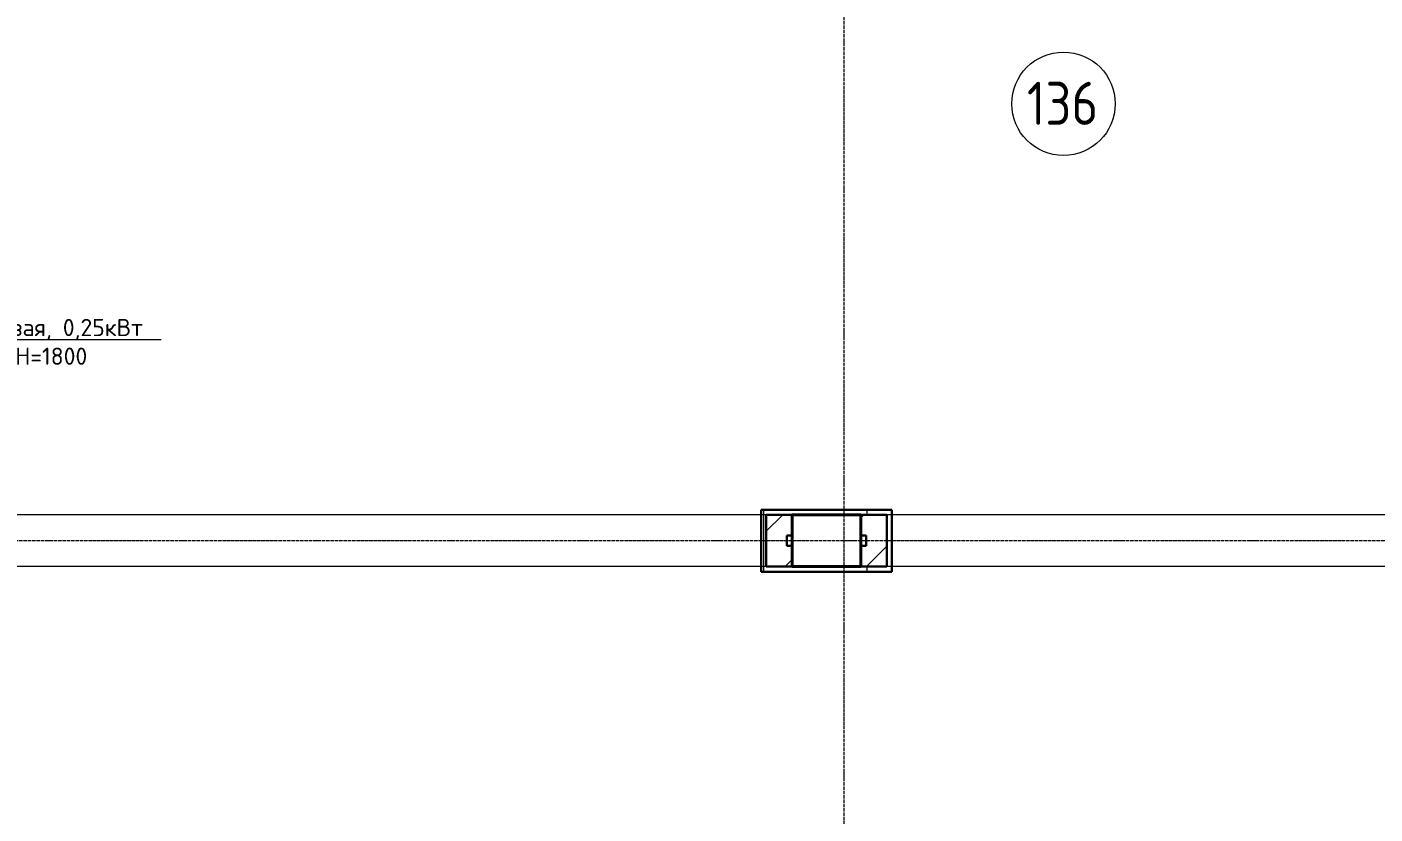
# Model space of a CAD drawing. Header units: millimetres. Extents: x -215207 to 92095, y -30385 to 123050.
# Drawn here: x -40635 to -32807, y 27423 to 31993 of the extents above; entities that cross this region are included whole.
import ezdxf
from ezdxf import colors
from ezdxf.entities.mleader import LeaderData, LeaderLine
from ezdxf.math import Vec2, Vec3

# ---------------------------------------------------------------- set-up
doc = ezdxf.new("R2010")
doc.units = ezdxf.units.MM
doc.linetypes.add('ADSK_Линия сетки', pattern=[25, 20, -2.5, 0, -2.5])
doc.linetypes.add('ADSK_Сверху', pattern=[4.5, 3, -1.5])
for name, color, linetype, lineweight in [('Марки помещений', 7, 'Continuous', 20), ('Несущие колонны', 7, 'Continuous', 20), ('Оси', 7, 'Continuous', 9), ('Сверху', 7, 'ADSK_Сверху', 9), ('Стены разрез', 7, 'Continuous', 30)]:
    doc.layers.add(name, color=color, linetype=linetype, lineweight=lineweight)
doc.layers.add('ТХ Подключения ЭОМ', color=7, linetype='Continuous', lineweight=18, true_color=0x003efa)
doc.styles.add('GOST Common_3', font='GOST_Common.ttf', dxfattribs={"width": 0.9, "height": 2.5})
doc.styles.add('TX Text.Base', font='calibril.ttf', dxfattribs={"height": 250})
pattern_1 = [(90, (-45356.5, 7950), (-600, 4e-14), [])]
pattern_2 = [(45, (-45356.5, 7949.98), (-235.7317, 235.7317), []), (45, (-45199.35, 7949.98), (-235.7317, 235.7317), [])]

# ---------------------------------------------------------------- blocks, each defined once
blk = doc.blocks.new('ADSK_КолоннаЖБ_Прямоугольная1 - 300x400-3991041-План 1 этажа смеж')
at = {"layer": 'Несущие колонны', "lineweight": 40}
for p, q in [((-200, 150), (200, 150)), ((-200, -150), (-200, 150)), ((200, 150), (200, -150)), ((200, -150), (-200, -150))]:
    blk.add_line(p, q, dxfattribs=at)
blk = doc.blocks.new('ADSK_Марка_Помещение_ОдноЗначение_Номер - Номер-462100-План 1 этажа смеж')
at = {"layer": 'Марки помещений'}
blk.add_circle((0, 0), 3, dxfattribs=at)
blk = doc.blocks.new('_Dot')
at = {"color": 0, "linetype": 'ByBlock', "lineweight": -2}
blk.add_line((-0.5, 0), (-1, 0), dxfattribs=at)
at = {"color": 0, "linetype": 'ByBlock', "const_width": 0.5}
blk.add_lwpolyline([(-0.25, 0, 1), (0.25, 0, 1)], format="xyb", close=True, dxfattribs=at)

msp = doc.modelspace()

# ---------------------------------------------------------------- hatches: boundary and pattern name
at = {"layer": 'Стены разрез', "lineweight": 9}
h = msp.add_hatch(dxfattribs=at)
h.set_pattern_fill('FP_32', color=256, style=0, pattern_type=2)
h.set_pattern_definition(pattern_1)
h.paths.add_polyline_path([(-36372.5, 28830.2), (-36342.5, 28830.2), (-36342.5, 29190.2), (-36372.5, 29190.2)])
h = msp.add_hatch(dxfattribs=at)
h.set_pattern_fill('FP_32', color=256, style=0, pattern_type=2)
h.set_pattern_definition(pattern_1)
h.paths.add_polyline_path([(-36342.5, 29160.2), (-35642.5, 29160.2), (-35642.5, 29190.2), (-36342.5, 29190.2)])
h = msp.add_hatch(dxfattribs=at)
h.set_pattern_fill('FP_1', color=256, style=0, pattern_type=2)
h.set_pattern_definition(pattern_2)
h.paths.add_polyline_path([(-36192.5, 29040.2), (-36192.5, 29160.2), (-36342.5, 29160.2), (-36342.5, 29040.2), (-36222.5, 29040.2)])
h = msp.add_hatch(dxfattribs=at)
h.set_pattern_fill('FP_1', color=256, style=0, pattern_type=2)
h.set_pattern_definition(pattern_2)
h.paths.add_polyline_path([(-35792.5, 29040.2), (-35642.5, 29040.2), (-35642.5, 29160.2), (-35792.5, 29160.2)])
h = msp.add_hatch(dxfattribs=at)
h.set_pattern_fill('FP_1', color=256, style=0, pattern_type=2)
h.set_pattern_definition(pattern_2)
h.paths.add_polyline_path([(-36222.5, 28860.2), (-36222.5, 29040.2), (-36342.5, 29040.2), (-36342.5, 28860.2)])
h = msp.add_hatch(dxfattribs=at)
h.set_pattern_fill('FP_1', color=256, style=0, pattern_type=2)
h.set_pattern_definition(pattern_2)
h.paths.add_polyline_path([(-36222.5, 28860.2), (-36192.5, 28860.2), (-36192.5, 28980.2), (-36222.5, 28980.2)])
h = msp.add_hatch(dxfattribs=at)
h.set_pattern_fill('FP_1', color=256, style=0, pattern_type=2)
h.set_pattern_definition(pattern_2)
h.paths.add_polyline_path([(-35642.5, 28860.2), (-35642.5, 29040.2), (-35762.5, 29040.2), (-35762.5, 28860.2)])
h = msp.add_hatch(dxfattribs=at)
h.set_pattern_fill('FP_32', color=256, style=0, pattern_type=2)
h.set_pattern_definition(pattern_1)
h.paths.add_polyline_path([(-36342.5, 28830.2), (-35642.5, 28830.2), (-35642.5, 28860.2), (-36342.5, 28860.2)])

# ---------------------------------------------------------------- linework, layer by layer
at = {"layer": 'Несущие колонны', "lineweight": 40}
for p, q in [((-35792.5, 29160.2), (-36192.5, 29160.2)), ((-36192.5, 29160.2), (-36192.5, 28860.2)), ((-35792.5, 28860.2), (-35792.5, 29160.2)), ((-36192.5, 28860.2), (-35792.5, 28860.2))]:
    msp.add_line(p, q, dxfattribs=at)
at = {"layer": 'Оси', "linetype": 'ADSK_Линия сетки'}
for p, q in [((-35892.5, 41539.2), (-35892.5, 17351.6)), ((-13527.5, 29010.2), (-44588.9, 29010.2))]:
    msp.add_line(p, q, dxfattribs=at)
at = {"layer": 'Сверху'}
for p, q in [((-20987.5, 29160.2), (-41452.5, 29160.2)), ((-20987.5, 28860.2), (-41452.5, 28860.2))]:
    msp.add_line(p, q, dxfattribs=at)
at = {"layer": 'Стены разрез'}
for p, q in [((-35612.5, 29190.2), (-36372.5, 29190.2)), ((-36372.5, 29190.2), (-36372.5, 28830.2)), ((-35642.5, 29160.2), (-36342.5, 29160.2)), ((-36342.5, 29160.2), (-36342.5, 28860.2)), ((-36192.5, 29040.2), (-36192.5, 29160.2)), ((-35792.5, 29160.2), (-35792.5, 29040.2)), ((-35642.5, 28860.2), (-35642.5, 29160.2)), ((-35612.5, 28830.2), (-35612.5, 29190.2)), ((-36222.5, 29040.2), (-36192.5, 29040.2)), ((-36222.5, 28980.2), (-36222.5, 29040.2)), ((-36192.5, 28980.2), (-36222.5, 28980.2)), ((-36192.5, 28860.2), (-36192.5, 28980.2)), ((-35792.5, 29040.2), (-35762.5, 29040.2)), ((-35762.5, 28980.2), (-35792.5, 28980.2)), ((-35792.5, 28980.2), (-35792.5, 28860.2)), ((-35762.5, 29040.2), (-35762.5, 28980.2)), ((-36372.5, 28830.2), (-35612.5, 28830.2)), ((-36342.5, 28860.2), (-35642.5, 28860.2))]:
    msp.add_line(p, q, dxfattribs=at)

# ---------------------------------------------------------------- block references
at = {"layer": 'Марки помещений', "xscale": 99.99999999999993, "yscale": 99.99999999999993, "zscale": 99.99999999999993}
msp.add_blockref('ADSK_Марка_Помещение_ОдноЗначение_Номер - Номер-462100-План 1 этажа смеж', (-34616.5, 31546.6), dxfattribs=at)
at = {"layer": 'Несущие колонны', "lineweight": 40}
msp.add_blockref('ADSK_КолоннаЖБ_Прямоугольная1 - 300x400-3991041-План 1 этажа смеж', (-35992.5, 29010.2), dxfattribs=at)

# ---------------------------------------------------------------- texts
at = {"layer": 'Марки помещений', "lineweight": 9, "insert": (-34828.9, 31674.3), "char_height": 250, "width": 526.709, "attachment_point": 1, "style": 'GOST Common_3'}
msp.add_mtext('136', dxfattribs=at)

# ---------------------------------------------------------------- leaders
at = {"layer": 'ТХ Подключения ЭОМ'}
ml = msp.add_multileader_mtext('Standard', dxfattribs=at)
ml.set_content('\\A1;{\\fISOCPEUR|b0|i0|c204|p34;бытовая, 0,25кВт \\PH=18\\fISOCPEUR|b0|i0|c0|p34;00}', color=256, style='TX Text.Base')
ml.set_leader_properties(lineweight=9)
ml.set_arrow_properties(name='DOT')
ml.build(insert=Vec2(0, 0))
ml.multileader.update_dxf_attribs({"text_left_attachment_type": 6, "text_right_attachment_type": 6, "dogleg_length": 50, "arrow_head_size": 50})
ctx = ml.context
ctx.base_point, ctx.char_height, ctx.arrow_head_size, ctx.landing_gap_size, ctx.plane_origin = Vec3(-41178.8, 30177.8), 100, 50, 140, Vec3(-23032.8, 31720)
ctx.left_attachment, ctx.right_attachment, ctx.text_align_type = 6, 6, 1
notes = []
notes.append((ctx, [(0, (1, 1, 0), (-41235.6, 30177.8), (1, 0), 56.8, [(1, [(-41390.5, 30589.7)], 0, [])])]))
ctx.mtext.insert, ctx.mtext.width, ctx.mtext.alignment, ctx.mtext.flow_direction = Vec3(-40493.8, 30297.8), 1505.102, 2, 5
for ctx, leaders in notes:
    for number, flags, end, landing, length, lines in leaders:
        leader = LeaderData()
        leader.index, (leader.has_last_leader_line, leader.has_dogleg_vector, leader.attachment_direction) = number, flags
        leader.last_leader_point, leader.dogleg_vector, leader.dogleg_length = Vec3(end), Vec3(landing), length
        for number, points, colour, breaks in lines:
            line = LeaderLine()
            line.index, line.vertices, line.color, line.breaks = number, Vec3.list(points), colors.encode_raw_color(colour), breaks
            leader.lines.append(line)
        ctx.leaders.append(leader)

doc.saveas('drawing.dxf')
